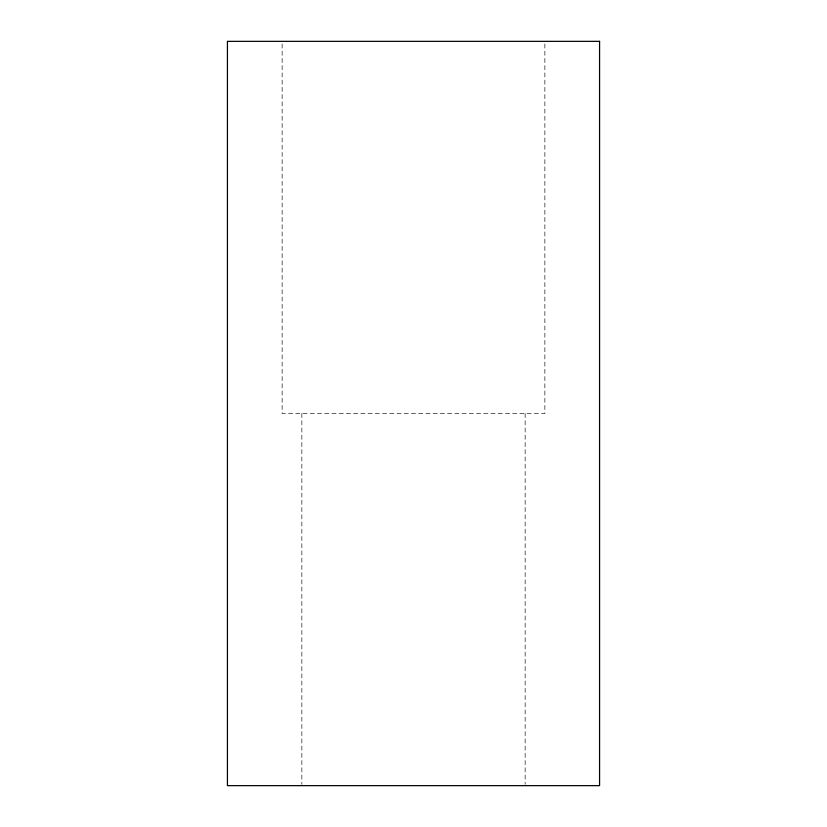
<?xml version="1.0" encoding="UTF-8"?>
<svg xmlns="http://www.w3.org/2000/svg" width="827" height="827" viewBox="0 0 827 827"><rect width="100%" height="100%" fill="white"/><g stroke="black" fill="none" stroke-linecap="round" stroke-linejoin="round"><path stroke-width="0.62" stroke-dasharray="4.13 3.1" d="M544.869 43.934L544.869 413.5L282.131 413.5L282.131 43.934M525.145 413.5L525.145 784.358M301.855 413.5L301.855 784.358"/><path stroke-width="1.24" d="M599.575 41.35L227.425 41.35L227.425 785.65L599.575 785.65L599.575 41.35"/></g></svg>
